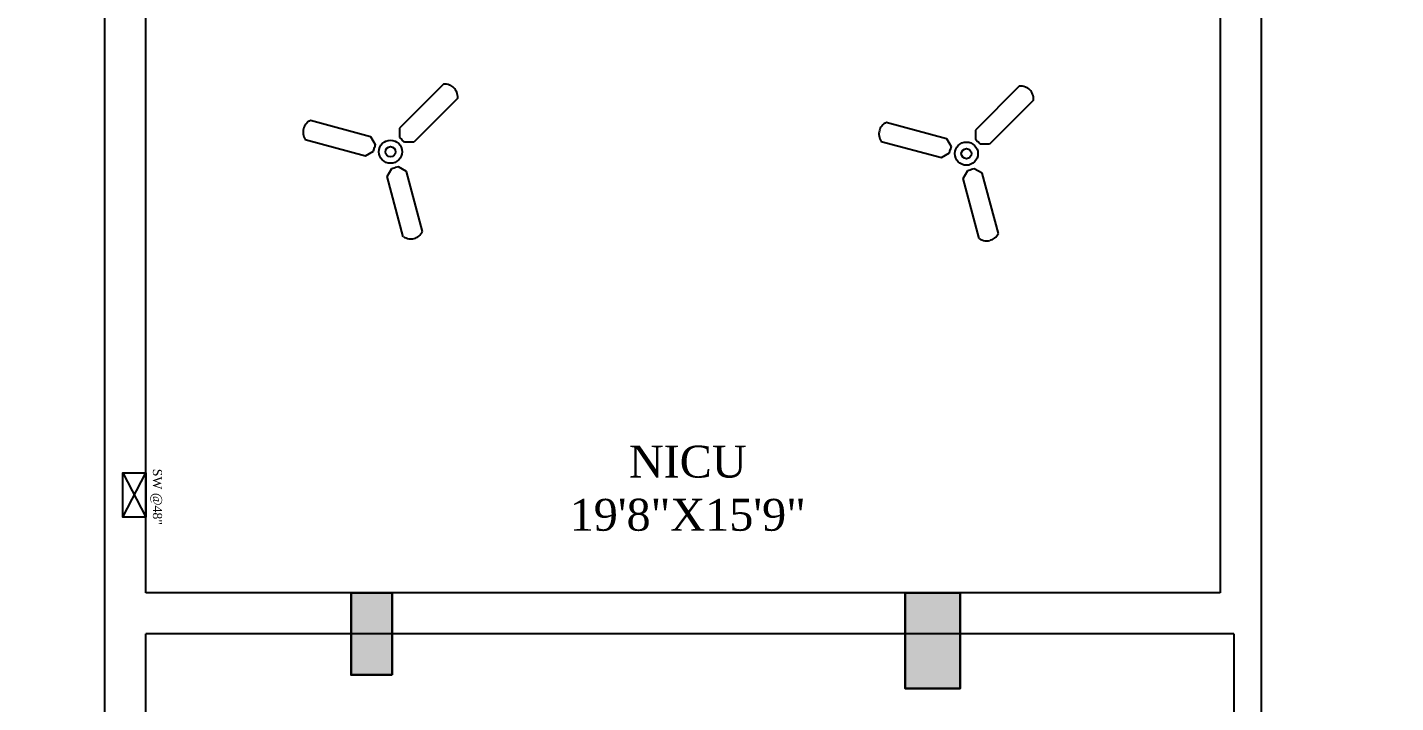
# Model space of a CAD drawing. Header units: inches. Extents: x 204954 to 440946, y -300749 to -143756.
# Drawn here: x 219746.4 to 220046.4, y -150640.7 to -150492.5 of the extents above; entities that cross this region are included whole.
import ezdxf

# ---------------------------------------------------------------- set-up
doc = ezdxf.new("R2010")
doc.units = ezdxf.units.IN
doc.header["$LTSCALE"] = 9
doc.header["$MEASUREMENT"] = 0
doc.linetypes.add('DASHED', pattern=[0.75, 0.5, -0.25])
doc.layers.add('beam framing', color=91, linetype='Continuous')
doc.layers.add('ELECTRICAL', color=1, linetype='Continuous')
doc.layers.add('COLUMNS', color=1, linetype='Continuous', lineweight=30)
doc.layers.add('elec', color=1, linetype='Continuous', lineweight=15)
doc.layers.add('Hatch', color=7, linetype='Continuous', lineweight=15, true_color=0xa3a3a3)
doc.styles.add('outer', font='arial.ttf', dxfattribs={"height": 24})
doc.styles.get("Standard").update_dxf_attribs({"font": 'arial.ttf'})

# ---------------------------------------------------------------- blocks, each defined once
blk = doc.blocks.new('A$C31806C9B')
at = {"layer": 'Hatch'}
blk.add_hatch(color=256, dxfattribs=at).paths.add_polyline_path([(0, -21), (0, 0), (-12, 0), (-12, -21)])
at = {"layer": 'COLUMNS'}
blk.add_lwpolyline([(-12, 0), (0, 0), (0, -21), (-12, -21)], close=True, dxfattribs=at)
blk = doc.blocks.new('A$C5E2070FF')
at = {"layer": 'Hatch'}
blk.add_hatch(color=256, dxfattribs=at).paths.add_polyline_path([(18, -9), (18, 0), (0, 0), (0, -9)])
at = {"layer": 'COLUMNS'}
blk.add_lwpolyline([(18, 0), (18, -9), (0, -9), (0, 0)], close=True, dxfattribs=at)
blk = doc.blocks.new('Fan3')
at = {"layer": 'ELECTRICAL'}
for p, q in [((13.37, 17.04), (2.28, 5.95)), ((16.92, 13.49), (5.83, 2.4)), ((-20.14, 7.91), (-5, 3.85)), ((-5, 3.85), (-3.83, 1.83)), ((2.28, 5.95), (2.28, 3.62)), ((2.28, 3.62), (2.91, 2.99)), ((-21.44, 3.06), (-6.3, -1)), ((-6.3, -1), (-4.27, 0.17)), ((-4.27, 0.17), (-4.05, 1.02)), ((-3.83, 1.83), (-4.06, 0.97)), ((3.5, 2.4), (2.87, 3.03)), ((5.83, 2.4), (3.5, 2.4)), ((-0.84, -6.25), (0.33, -4.23)), ((3.22, -21.4), (-0.84, -6.25)), ((0.33, -4.23), (1.19, -4)), ((1.99, -3.79), (1.14, -4.01)), ((4.01, -4.95), (1.99, -3.79)), ((8.07, -20.1), (4.01, -4.95))]:
    blk.add_line(p, q, dxfattribs=at)
for radius in [2.92, 1.27]:
    blk.add_circle((0, 0), radius, dxfattribs=at)
for centre, radius, start, end in [((13.5, 13.34), 3.7, 68.4978, 91.9827), ((13.7, 13.85), 3.16, 45, 68.4978), ((13.73, 13.82), 3.16, 21.5022, 45), ((13.22, 13.62), 3.7, 358.0173, 21.5022), ((-18.83, 4.98), 3.16, 141.5022, 165), ((-18.4, 4.64), 3.7, 118.0173, 141.5022), ((-18.84, 4.94), 3.16, 165, 188.4978), ((-18.3, 5.02), 3.7, 188.4978, 211.9827), ((4.8, -18.36), 3.7, 308.4978, 331.9827), ((5.19, -18.26), 3.7, 238.0173, 261.5022), ((5.1, -18.8), 3.16, 261.5022, 285), ((5.14, -18.79), 3.16, 285, 308.4978)]:
    blk.add_arc(centre, radius, start, end, dxfattribs=at)

msp = doc.modelspace()

# ---------------------------------------------------------------- linework, layer by layer
at = {"color": 7}
for p, q in [((219767.31008, -150590.22403), (219772.38062, -150599.98942)), ((219767.31008, -150599.98942), (219772.38062, -150590.22403))]:
    msp.add_line(p, q, dxfattribs=at)
msp.add_lwpolyline([(219772.38062, -150590.22403), (219772.38062, -150599.98942), (219767.31008, -150599.98942), (219767.31008, -150590.22403)], close=True, dxfattribs=at)
at = {"layer": 'beam framing', "color": 1}
for p, q in [((219763.38062, -151123.70474), (219763.38062, -150268.70473)), ((219772.38062, -150616.56828), (219772.38062, -150427.70475)), ((220007.88061, -150477.06156), (220007.88063, -150616.56828)), ((220016.88061, -150477.06156), (220016.88063, -150616.56828)), ((220007.88063, -150616.56828), (219772.38062, -150616.56828)), ((220016.88063, -150616.56828), (220016.88063, -150616.56828)), ((220016.88063, -150616.56828), (220016.88063, -150817.70473)), ((220010.88063, -150625.56828), (219772.38062, -150625.56828)), ((219772.38062, -150811.70473), (219772.38062, -150625.56828)), ((220010.88063, -150625.56828), (220010.88063, -150811.70473))]:
    msp.add_line(p, q, dxfattribs=at)
at = {"layer": 'beam framing', "color": 71, "linetype": 'DASHED', "lineweight": 25, "ltscale": 18}
msp.add_line((219817.38063, -150616.56832), (219817.38063, -150625.56828), dxfattribs=at)
at = {"layer": 'beam framing', "color": 1}
msp.add_circle((221267.41484, -148374.87), 4304.54104, dxfattribs=at)

# ---------------------------------------------------------------- block references
at = {"layer": 'beam framing', "rotation": 270}
msp.add_blockref('A$C5E2070FF', (219826.38065, -150616.56831), dxfattribs=at)
at = {"layer": 'beam framing'}
msp.add_blockref('A$C31806C9B', (219950.88065, -150616.56824), dxfattribs=at)
at = {"layer": 'elec', "xscale": 0.8713616964872823, "yscale": 0.8713616964872823, "zscale": 0.8713616964872823}
for p in [(219826.00921, -150519.75974), (219952.26949, -150520.186)]:
    msp.add_blockref('Fan3', p, dxfattribs=at)

# ---------------------------------------------------------------- texts
at = {"color": 7, "lineweight": 30, "ltscale": 16, "insert": (219891.18098, -150593.65518), "char_height": 7, "attachment_point": 5, "style": 'outer'}
msp.add_mtext('\\A1;{\\fTimes New Roman|b0|i0|c0|p18;\\C256;NICU\\P19\'8"X15\'9"  }', dxfattribs=at)
at = {"color": 7, "insert": (219775.92182, -150601.67038), "char_height": 2, "width": 18.1506991, "attachment_point": 3, "rotation": 270}
msp.add_mtext('{\\fBookman Old Style|b0|i0|c0|p18;SW @48" }', dxfattribs=at)

doc.saveas('drawing.dxf')
